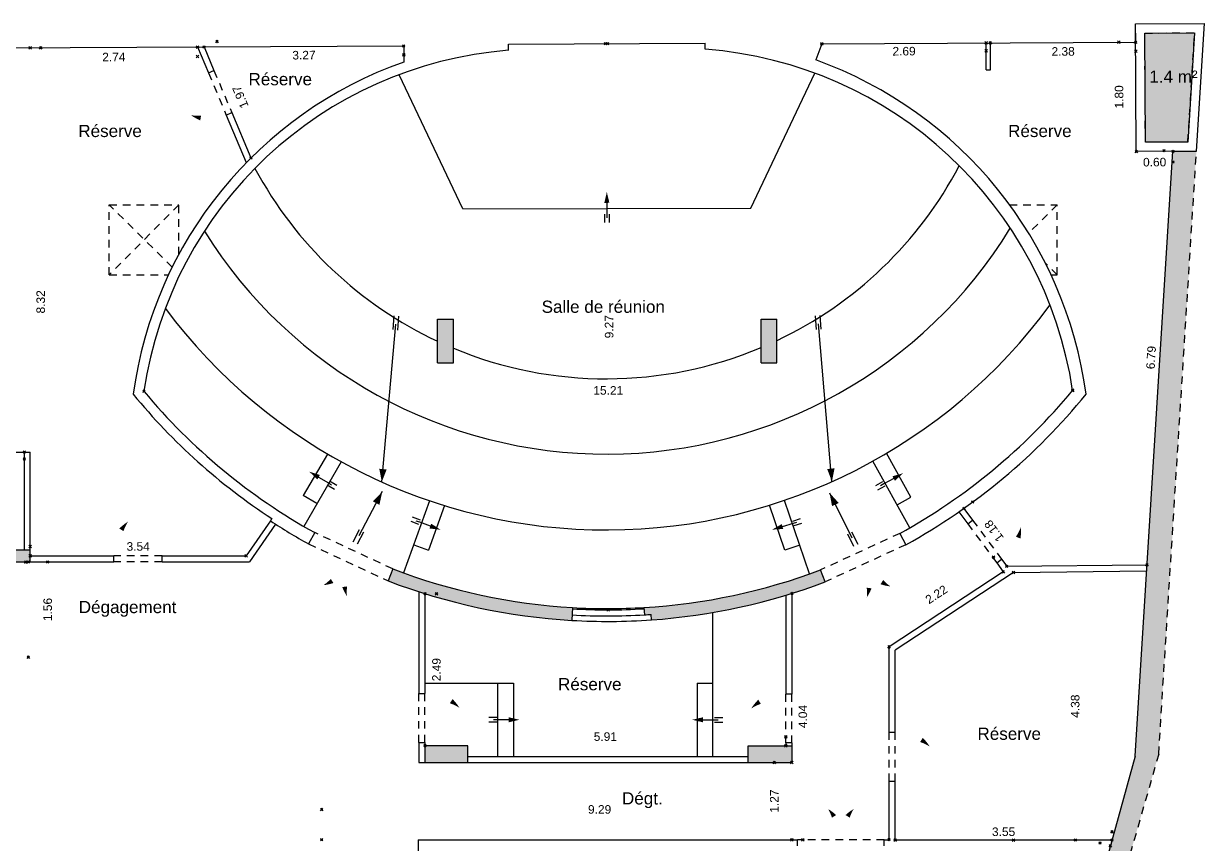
# Model space of a CAD drawing. Header units: metres. Extents: x 46.9 to 94.2, y 5.9 to 84.
# Drawn here: x 74.84 to 94.18, y 25.72 to 39.14 of the extents above; entities that cross this region are included whole.
import ezdxf
from ezdxf.enums import TextEntityAlignment as Align

# ---------------------------------------------------------------- set-up
doc = ezdxf.new("R2010")
doc.units = ezdxf.units.M
doc.header["$PDMODE"] = 35
doc.header["$PDSIZE"] = 0.02
doc.linetypes.add('CACHE2', pattern=[0.1875, 0.125, -0.0625])
doc.linetypes.add('CONTINU', pattern=[0])
for name, color, linetype in [('GEX_BAT_cloison', 2, 'Continuous'), ('GEX_BAT_escalier_rampe', 6, 'Continuous'), ('GEX_BAT_fenetre', 4, 'CONTINU'), ('GEX_BAT_fenetre_de_toit', 3, 'Continuous'), ('GEX_BAT_gaine_tremie', 13, 'Continuous'), ('GEX_BAT_linteau_cloison', 3, 'CACHE2'), ('GEX_BAT_linteau_mur', 6, 'CACHE2'), ('GEX_BAT_mur', 1, 'Continuous'), ('GEX_BAT_mur_bas', 150, 'Continuous'), ('GEX_EDS_sdp_2-tremie_su', 7, 'Continuous'), ('GEX_MEP_txt_cot_plani', 30, 'Continuous'), ('GEX_MEP_txt_designation', 7, 'Continuous')]:
    doc.layers.add(name, color=color, linetype=linetype)
for name, color, linetype, true_color in [('GEX_EDS_sdp_2-tremie', 7, 'Continuous', 0xffff7f), ('GEX_MEP_mur_pochage', 7, 'Continuous', 0x999999), ('GEX_MEP_ouvrant_porte', 9, 'Continuous', 0x808080)]:
    doc.layers.add(name, color=color, linetype=linetype, true_color=true_color)
doc.styles.add('Cota100', font='swissl.ttf', dxfattribs={"height": 0.14})
doc.styles.add('Désignation', font='swissl.ttf', dxfattribs={"height": 0.2})
doc.styles.add('SURF', font='swissl.ttf')
doc.dimstyles.new('00SCP', dxfattribs={"dimtxt": 0.2, "dimasz": 0.1, "dimexe": 1.25, "dimexo": 0.625, "dimgap": 0.05, "dimtad": 0, "dimzin": 0, "dimdsep": 46, "dimtxsty": 'Cota100', "dimblk": 'NONE', "dimcen": 0, "dimse1": 1, "dimse2": 1, "dimsd1": 1, "dimsd2": 1, "dimclrd": 256, "dimclrt": 256, "dimaunit": 2, "dimazin": 0, "dimtfac": 1, "dimtofl": 0, "dimtmove": 0, "dimatfit": 3, "dimldrblk": 'NONE', "dimfxl": 1, "dimlwd": -1, "dimarcsym": 0})

# ---------------------------------------------------------------- blocks, each defined once
blk = doc.blocks.new('F_marche')
at = {"layer": 'GEX_BAT_escalier_rampe'}
for p, q in [((-0.038, -0.093), (-0.038, -0.229)), ((0.038, -0.093), (0.038, -0.229))]:
    blk.add_line(p, q, dxfattribs=at)
blk.add_lwpolyline([(0, 0.093, 0.0832, 0, 0), (0, 0.27, 0, 0, 0)], format="xyseb", dxfattribs=at)
blk.add_lwpolyline([(0, 0.093), (0, -0.093), (0, -0.152)], dxfattribs=at)
blk = doc.blocks.new('*D52')
at = {"color": 0, "transparency": 16777216}
for p in [(92.473, 25.724), (92.642, 25.677), (91.828, 22.722)]:
    blk.add_point(p, dxfattribs=at)
at = {"layer": 'GEX_MEP_txt_cot_plani', "transparency": 16777216, "insert": (92.066, 24.246), "char_height": 0.14, "attachment_point": 5, "rotation": 74.6019, "style": 'Cota100'}
blk.add_mtext('3.07', dxfattribs=at)
blk = doc.blocks.new('_None')
blk = doc.blocks.new('*D56')
at = {"color": 0, "transparency": 16777216}
for p in [(89.118, 25.772), (92.668, 25.907), (92.668, 25.772)]:
    blk.add_point(p, dxfattribs=at)
at = {"layer": 'GEX_MEP_txt_cot_plani', "transparency": 16777216, "insert": (90.893, 25.907), "char_height": 0.14, "attachment_point": 5, "rotation": 359.9999, "style": 'Cota100'}
blk.add_mtext('3.55', dxfattribs=at)
blk = doc.blocks.new('*D57')
at = {"color": 0, "transparency": 16777216}
for p in [(90.243, 31.205), (90.385, 31.31), (90.944, 30.256)]:
    blk.add_point(p, dxfattribs=at)
at = {"layer": 'GEX_MEP_txt_cot_plani', "transparency": 16777216, "insert": (90.736, 30.835), "char_height": 0.14, "attachment_point": 5, "rotation": 126.4216, "style": 'Cota100'}
blk.add_mtext('1.18', dxfattribs=at)
blk = doc.blocks.new('*D58')
at = {"color": 0, "transparency": 16777216}
for p in [(93.521, 37.062), (93.666, 37.053), (93.243, 30.279)]:
    blk.add_point(p, dxfattribs=at)
at = {"layer": 'GEX_MEP_txt_cot_plani', "transparency": 16777216, "insert": (93.309, 33.675), "char_height": 0.14, "attachment_point": 5, "rotation": 86.4213, "style": 'Cota100'}
blk.add_mtext('6.79', dxfattribs=at)
blk = doc.blocks.new('*D59')
at = {"color": 0, "transparency": 16777216}
for p in [(90.727, 30.409), (90.887, 30.165), (89.018, 28.937)]:
    blk.add_point(p, dxfattribs=at)
at = {"layer": 'GEX_MEP_txt_cot_plani', "transparency": 16777216, "insert": (89.792, 29.795), "char_height": 0.14, "attachment_point": 5, "rotation": 33.3071, "style": 'Cota100'}
blk.add_mtext('2.22', dxfattribs=at)
blk = doc.blocks.new('*D60')
at = {"color": 0, "transparency": 16777216}
for p in [(87.426, 29.813), (87.426, 25.777), (87.606, 25.777)]:
    blk.add_point(p, dxfattribs=at)
at = {"layer": 'GEX_MEP_txt_cot_plani', "transparency": 16777216, "insert": (87.606, 27.795), "char_height": 0.14, "attachment_point": 5, "rotation": 89.9999, "style": 'Cota100'}
blk.add_mtext('4.04', dxfattribs=at)
blk = doc.blocks.new('*D61')
at = {"color": 0, "transparency": 16777216}
for p in [(79.724, 26.273), (79.724, 25.777), (89.018, 25.777)]:
    blk.add_point(p, dxfattribs=at)
at = {"layer": 'GEX_MEP_txt_cot_plani', "transparency": 16777216, "insert": (84.277, 26.273), "char_height": 0.14, "attachment_point": 5, "rotation": 359.9999, "style": 'Cota100'}
blk.add_mtext('9.29', dxfattribs=at)
blk = doc.blocks.new('*D62')
at = {"color": 0, "transparency": 16777216}
for p in [(87.326, 27.466), (81.416, 27.318), (87.326, 27.318)]:
    blk.add_point(p, dxfattribs=at)
at = {"layer": 'GEX_MEP_txt_cot_plani', "transparency": 16777216, "insert": (84.371, 27.466), "char_height": 0.14, "attachment_point": 5, "rotation": 359.9999, "style": 'Cota100'}
blk.add_mtext('5.91', dxfattribs=at)
blk = doc.blocks.new('*D63')
at = {"color": 0, "transparency": 16777216}
for p in [(81.416, 29.809), (81.606, 29.809), (81.416, 27.318)]:
    blk.add_point(p, dxfattribs=at)
at = {"layer": 'GEX_MEP_txt_cot_plani', "transparency": 16777216, "insert": (81.606, 28.563), "char_height": 0.14, "attachment_point": 5, "rotation": 89.9999, "style": 'Cota100'}
blk.add_mtext('2.49', dxfattribs=at)
blk = doc.blocks.new('*D64')
at = {"color": 0, "transparency": 16777216}
for p in [(84.37, 38.817), (84.409, 38.817), (84.418, 29.544)]:
    blk.add_point(p, dxfattribs=at)
at = {"layer": 'GEX_MEP_txt_cot_plani', "transparency": 16777216, "insert": (84.433, 34.18), "char_height": 0.14, "attachment_point": 5, "rotation": 90.2966, "style": 'Cota100'}
blk.add_mtext('9.27', dxfattribs=at)
blk = doc.blocks.new('*D65')
at = {"color": 0, "transparency": 16777216}
for p in [(76.814, 33.124), (92.023, 33.142), (92.023, 33.136)]:
    blk.add_point(p, dxfattribs=at)
at = {"layer": 'GEX_MEP_txt_cot_plani', "transparency": 16777216, "insert": (84.419, 33.136), "char_height": 0.14, "attachment_point": 5, "rotation": 0.0426, "style": 'Cota100'}
blk.add_mtext('15.21', dxfattribs=at)
blk = doc.blocks.new('*D66')
at = {"color": 0, "transparency": 16777216}
for p in [(74.951, 30.58), (74.951, 30.427), (78.489, 30.428)]:
    blk.add_point(p, dxfattribs=at)
at = {"layer": 'GEX_MEP_txt_cot_plani', "transparency": 16777216, "insert": (76.72, 30.58), "char_height": 0.14, "attachment_point": 5, "rotation": 0.0075, "style": 'Cota100'}
blk.add_mtext('3.54', dxfattribs=at)
blk = doc.blocks.new('*D67')
at = {"color": 0, "transparency": 16777216}
for p in [(74.951, 38.748), (75.125, 38.748), (74.951, 30.427)]:
    blk.add_point(p, dxfattribs=at)
at = {"layer": 'GEX_MEP_txt_cot_plani', "transparency": 16777216, "insert": (75.125, 34.587), "char_height": 0.14, "attachment_point": 5, "rotation": 89.9999, "style": 'Cota100'}
blk.add_mtext('8.32', dxfattribs=at)
blk = doc.blocks.new('*D68')
at = {"color": 0, "transparency": 16777216}
for p in [(73.441, 32.127), (74.856, 32.127), (74.856, 32.014)]:
    blk.add_point(p, dxfattribs=at)
at = {"layer": 'GEX_MEP_txt_cot_plani', "transparency": 16777216, "insert": (74.149, 32.014), "char_height": 0.14, "attachment_point": 5, "rotation": 359.9999, "style": 'Cota100'}
blk.add_mtext('1.42', dxfattribs=at)
blk = doc.blocks.new('*D108')
at = {"color": 0, "transparency": 16777216}
for p in [(77.799, 38.762), (81.069, 38.779), (81.07, 38.636)]:
    blk.add_point(p, dxfattribs=at)
at = {"layer": 'GEX_MEP_txt_cot_plani', "transparency": 16777216, "insert": (79.435, 38.627), "char_height": 0.14, "attachment_point": 5, "rotation": 0.2966, "style": 'Cota100'}
blk.add_mtext('3.27', dxfattribs=at)
blk = doc.blocks.new('*D109')
at = {"color": 0, "transparency": 16777216}
for p in [(77.799, 38.762), (78.011, 38.852), (78.567, 36.944)]:
    blk.add_point(p, dxfattribs=at)
at = {"layer": 'GEX_MEP_txt_cot_plani', "transparency": 16777216, "insert": (78.395, 37.943), "char_height": 0.14, "attachment_point": 5, "rotation": 112.897, "style": 'Cota100'}
blk.add_mtext('1.97', dxfattribs=at)
blk = doc.blocks.new('*D110')
at = {"color": 0, "transparency": 16777216}
for p in [(74.921, 30.328), (75.239, 30.328), (74.921, 28.768)]:
    blk.add_point(p, dxfattribs=at)
at = {"layer": 'GEX_MEP_txt_cot_plani', "transparency": 16777216, "insert": (75.239, 29.548), "char_height": 0.14, "attachment_point": 5, "rotation": 89.9999, "style": 'Cota100'}
blk.add_mtext('1.56', dxfattribs=at)
blk = doc.blocks.new('*D111')
at = {"color": 0, "transparency": 16777216}
for p in [(74.951, 38.748), (77.691, 38.762), (77.692, 38.605)]:
    blk.add_point(p, dxfattribs=at)
at = {"layer": 'GEX_MEP_txt_cot_plani', "transparency": 16777216, "insert": (76.322, 38.598), "char_height": 0.14, "attachment_point": 5, "rotation": 0.2966, "style": 'Cota100'}
blk.add_mtext('2.74', dxfattribs=at)
blk = doc.blocks.new('*D112')
at = {"color": 0, "transparency": 16777216}
for p in [(87.917, 38.815), (90.607, 38.829), (90.608, 38.699)]:
    blk.add_point(p, dxfattribs=at)
at = {"layer": 'GEX_MEP_txt_cot_plani', "transparency": 16777216, "insert": (89.263, 38.692), "char_height": 0.14, "attachment_point": 5, "rotation": 0.2966, "style": 'Cota100'}
blk.add_mtext('2.69', dxfattribs=at)
blk = doc.blocks.new('*D113')
at = {"color": 0, "transparency": 16777216}
for p in [(90.677, 38.829), (93.057, 38.841), (93.058, 38.694)]:
    blk.add_point(p, dxfattribs=at)
at = {"layer": 'GEX_MEP_txt_cot_plani', "transparency": 16777216, "insert": (91.868, 38.688), "char_height": 0.14, "attachment_point": 5, "rotation": 0.2966, "style": 'Cota100'}
blk.add_mtext('2.38', dxfattribs=at)
blk = doc.blocks.new('*D114')
at = {"color": 0, "transparency": 16777216}
for p in [(92.78, 38.84), (93.057, 38.841), (93.066, 37.05)]:
    blk.add_point(p, dxfattribs=at)
at = {"layer": 'GEX_MEP_txt_cot_plani', "transparency": 16777216, "insert": (92.785, 37.944), "char_height": 0.14, "attachment_point": 5, "rotation": 90.2966, "style": 'Cota100'}
blk.add_mtext('1.80', dxfattribs=at)
blk = doc.blocks.new('*D115')
at = {"color": 0, "transparency": 16777216}
for p in [(93.066, 37.05), (93.666, 37.053), (93.667, 36.877)]:
    blk.add_point(p, dxfattribs=at)
at = {"layer": 'GEX_MEP_txt_cot_plani', "transparency": 16777216, "insert": (93.367, 36.875), "char_height": 0.14, "attachment_point": 5, "rotation": 0.2966, "style": 'Cota100'}
blk.add_mtext('0.60', dxfattribs=at)
blk = doc.blocks.new('*D116')
at = {"color": 0, "transparency": 16777216}
for p in [(91.056, 30.157), (91.056, 25.772), (92.066, 25.772)]:
    blk.add_point(p, dxfattribs=at)
at = {"layer": 'GEX_MEP_txt_cot_plani', "transparency": 16777216, "insert": (92.066, 27.965), "char_height": 0.14, "attachment_point": 5, "rotation": 89.9999, "style": 'Cota100'}
blk.add_mtext('4.38', dxfattribs=at)
blk = doc.blocks.new('*D117')
at = {"color": 0, "transparency": 16777216}
for p in [(87.137, 27.042), (87.425, 27.042), (87.425, 25.777)]:
    blk.add_point(p, dxfattribs=at)
at = {"layer": 'GEX_MEP_txt_cot_plani', "transparency": 16777216, "insert": (87.137, 26.41), "char_height": 0.14, "attachment_point": 5, "rotation": 89.9999, "style": 'Cota100'}
blk.add_mtext('1.27', dxfattribs=at)
blk = doc.blocks.new('*D119')
at = {"color": 0, "transparency": 16777216}
for p in [(74.271, 30.328), (74.881, 30.328), (74.881, 16.061)]:
    blk.add_point(p, dxfattribs=at)
at = {"layer": 'GEX_MEP_txt_cot_plani', "transparency": 16777216, "insert": (74.271, 23.195), "char_height": 0.14, "attachment_point": 5, "rotation": 89.9999, "style": 'Cota100'}
blk.add_mtext('14.27', dxfattribs=at)

msp = doc.modelspace()

# ---------------------------------------------------------------- hatches: boundary and pattern name
at = {"layer": 'GEX_EDS_sdp_2-tremie'}
msp.add_hatch(color=256, dxfattribs=at).paths.add_polyline_path([(93.206, 38.989), (94.022, 38.994), (93.91, 37.204), (93.215, 37.2)])
at = {"layer": 'GEX_MEP_mur_pochage'}
for points in [[(93.047, 27.148), (91.828, 22.722), (91.828, 21.882), (89.018, 21.882), (89.018, 21.657), (91.828, 21.657), (91.828, 19.497), (89.838, 19.497), (89.838, 20.567), (89.642, 20.567), (89.642, 19.262), (91.862, 19.262), (91.862, 16.516), (91.862, 8.48), (92.158, 8.485), (92.158, 22.722), (93.433, 27.179), (94.05, 37.053), (93.666, 37.053)], [(81.882, 34.306), (81.622, 34.306), (81.622, 33.586), (81.882, 33.586)], [(86.922, 33.586), (87.182, 33.586), (87.182, 34.306), (86.922, 34.306)], [(74.561, 30.527), (74.561, 30.328), (74.951, 30.328), (74.951, 30.527)], [(80.891, 30.212), (80.816, 30.016, 0.076527), (83.821, 29.371), (83.833, 29.581, -0.076527)], [(85.003, 29.581), (85.011, 29.461, 0.00272), (85.119, 29.468), (85.126, 29.379, 0.072403), (87.969, 30), (87.895, 30.196, -0.075138)], [(81.416, 27.318), (81.416, 27.042), (82.118, 27.042), (82.118, 27.318)], [(87.426, 27.042), (87.426, 27.318), (86.708, 27.318), (86.708, 27.042)]]:
    msp.add_hatch(color=256, dxfattribs=at).paths.add_polyline_path(points)

# ---------------------------------------------------------------- linework, layer by layer
at = {"layer": 'GEX_BAT_cloison'}
for p, q in [((77.691, 38.762), (77.87, 38.338)), ((77.799, 38.762), (77.962, 38.377)), ((90.609, 38.389), (90.607, 38.829)), ((90.679, 38.389), (90.677, 38.829)), ((77.87, 38.338), (77.962, 38.377)), ((90.609, 38.389), (90.679, 38.389)), ((78.162, 37.647), (78.254, 37.686)), ((78.162, 37.647), (78.491, 36.868)), ((78.254, 37.686), (78.567, 36.944)), ((74.856, 30.527), (74.856, 32.127)), ((74.951, 30.527), (74.951, 32.127)), ((90.161, 31.148), (90.305, 30.954)), ((90.243, 31.205), (90.385, 31.013)), ((78.885, 31.001), (78.489, 30.428)), ((78.969, 30.947), (78.541, 30.328)), ((90.305, 30.954), (90.385, 31.013)), ((74.951, 30.428), (76.321, 30.428)), ((76.321, 30.328), (76.321, 30.428)), ((77.111, 30.328), (77.111, 30.428)), ((77.111, 30.428), (78.489, 30.428)), ((90.78, 30.31), (90.86, 30.37)), ((90.86, 30.37), (90.944, 30.256)), ((74.951, 30.328), (76.321, 30.328)), ((77.111, 30.328), (78.541, 30.328)), ((90.78, 30.31), (90.887, 30.165)), ((90.944, 30.256), (93.243, 30.279)), ((91.056, 30.157), (93.236, 30.179)), ((90.887, 30.165), (89.018, 28.937)), ((91.056, 30.157), (89.118, 28.883)), ((81.316, 29.84), (81.316, 28.172)), ((81.416, 29.809), (81.416, 28.172)), ((87.326, 29.782), (87.326, 28.162)), ((87.426, 29.813), (87.426, 28.162)), ((89.018, 27.537), (89.018, 28.937)), ((89.118, 27.537), (89.118, 28.883)), ((81.316, 28.172), (81.416, 28.172)), ((87.426, 28.162), (87.326, 28.162)), ((89.018, 27.537), (89.118, 27.537)), ((81.316, 27.372), (81.416, 27.372)), ((81.316, 27.372), (81.316, 27.042)), ((81.416, 27.372), (81.416, 27.318)), ((87.426, 27.362), (87.326, 27.362)), ((87.326, 27.362), (87.326, 27.318)), ((87.426, 27.362), (87.426, 27.318)), ((82.118, 27.142), (86.708, 27.142)), ((81.316, 27.042), (81.416, 27.042)), ((82.118, 27.042), (86.708, 27.042)), ((89.018, 25.777), (89.018, 26.737)), ((89.018, 26.737), (89.118, 26.737)), ((89.118, 25.772), (89.118, 26.737)), ((81.307, 25.777), (81.307, 25.584)), ((81.307, 25.777), (87.518, 25.777)), ((87.518, 25.677), (87.518, 25.777)), ((88.938, 25.677), (88.938, 25.777)), ((88.938, 25.777), (89.018, 25.777)), ((92.668, 25.772), (89.118, 25.772))]:
    msp.add_line(p, q, dxfattribs=at)
at = {"layer": 'GEX_BAT_escalier_rampe'}
for p, q in [((82.038, 36.109), (80.992, 38.306)), ((82.038, 36.109), (86.754, 36.124)), ((80.894, 34.133), (80.914, 34.357)), ((80.971, 34.126), (80.991, 34.351)), ((87.83, 34.134), (87.81, 34.358)), ((88.082, 31.643), (87.861, 34.228)), ((87.907, 34.14), (87.888, 34.365)), ((80.71, 31.637), (80.941, 34.22)), ((89.376, 31.39), (88.978, 32.108)), ((79.821, 32.095), (79.423, 31.413)), ((80.047, 31.967), (79.431, 30.91)), ((89.357, 30.887), (88.752, 31.979)), ((79.648, 31.282), (79.423, 31.413)), ((80.718, 31.479), (80.333, 30.754)), ((81.492, 31.33), (81.066, 30.147)), ((87.716, 30.131), (87.304, 31.336)), ((88.043, 31.458), (88.409, 30.723)), ((89.149, 31.264), (89.376, 31.39)), ((81.739, 31.25), (81.477, 30.52)), ((87.308, 30.52), (87.057, 31.255)), ((80.342, 30.852), (80.236, 30.653)), ((80.41, 30.816), (80.305, 30.617)), ((88.334, 30.787), (88.434, 30.585)), ((88.403, 30.822), (88.504, 30.62)), ((81.232, 30.608), (81.477, 30.52)), ((87.554, 30.604), (87.308, 30.52)), ((86.126, 29.49), (86.126, 27.142)), ((81.416, 28.342), (82.866, 28.342)), ((82.606, 28.342), (82.606, 27.142)), ((82.866, 28.342), (82.866, 27.142)), ((85.876, 28.342), (86.126, 28.342)), ((85.876, 28.342), (85.876, 27.142))]:
    msp.add_line(p, q, dxfattribs=at)
msp.add_lwpolyline([(86.754, 36.124), (87.802, 38.332)], dxfattribs=at)
for points in [[(80.729, 31.848, 0.121, 0, 0), (80.71, 31.637, 0, 0, 0)], [(88.064, 31.855, 0.121, 0, 0), (88.082, 31.643, 0, 0, 0)], [(80.618, 31.291, 0.121, 0, 0), (80.718, 31.479, 0, 0, 0)], [(88.138, 31.267, 0.121, 0, 0), (88.043, 31.458, 0, 0, 0)]]:
    msp.add_lwpolyline(points, format="xyseb", dxfattribs=at)
for radius, start, end in [(6.529, 208.1709, 244.9361), (6.529, 295.3302, 332.2405), (7.763, 211.9845, 328.431), (9.005, 216.6595, 323.7698), (6.529, 247.4301, 292.831)]:
    msp.add_arc((84.389, 39.856), radius, start, end, dxfattribs=at)
at = {"layer": 'GEX_BAT_fenetre'}
for radius in [10.011, 9.911]:
    msp.add_arc((84.414, 39.454), radius, 266.6349, 273.4166, dxfattribs=at)
at = {"layer": 'GEX_BAT_fenetre_de_toit', "linetype": 'CACHE2'}
for p, q in [((76.245, 36.179), (77.385, 36.179)), ((77.385, 36.179), (76.245, 35.029)), ((77.278, 35.157), (76.245, 36.179)), ((76.245, 35.029), (76.245, 36.179)), ((77.385, 35.365), (77.385, 36.179)), ((90.989, 36.179), (91.77, 36.179)), ((91.77, 36.179), (91.303, 35.712)), ((91.77, 35.029), (91.77, 36.179)), ((91.77, 35.029), (91.575, 35.225)), ((76.245, 35.029), (77.216, 35.029)), ((91.67, 35.029), (91.77, 35.029))]:
    msp.add_line(p, q, dxfattribs=at)
at = {"layer": 'GEX_BAT_gaine_tremie'}
for p, q in [((93.055, 39.139), (94.181, 39.145)), ((93.066, 37.05), (93.055, 39.139)), ((94.051, 37.055), (94.181, 39.145)), ((94.051, 37.055), (93.066, 37.05))]:
    msp.add_line(p, q, dxfattribs=at)
at = {"layer": 'GEX_BAT_gaine_tremie', "linetype": 'CACHE2'}
for p, q in [((93.206, 38.989), (94.022, 38.994)), ((93.215, 37.2), (93.206, 38.989)), ((93.91, 37.204), (94.022, 38.994)), ((93.91, 37.204), (93.215, 37.2))]:
    msp.add_line(p, q, dxfattribs=at)
at = {"layer": 'GEX_BAT_linteau_cloison'}
for p, q in [((77.87, 38.338), (78.162, 37.647)), ((77.962, 38.377), (78.254, 37.686)), ((90.305, 30.954), (90.78, 30.31)), ((90.385, 31.013), (90.86, 30.37)), ((77.111, 30.428), (76.321, 30.428)), ((77.111, 30.328), (76.321, 30.328)), ((81.316, 27.372), (81.316, 28.172)), ((81.416, 27.372), (81.416, 28.172)), ((87.326, 27.362), (87.326, 28.162)), ((87.426, 27.362), (87.426, 28.162)), ((89.018, 26.737), (89.018, 27.537)), ((89.118, 26.737), (89.118, 27.537)), ((88.938, 25.777), (87.518, 25.777))]:
    msp.add_line(p, q, dxfattribs=at)
at = {"layer": 'GEX_BAT_linteau_mur'}
for p, q in [((80.891, 30.212), (79.611, 30.808)), ((89.192, 30.794), (87.895, 30.196)), ((79.509, 30.624), (80.816, 30.016)), ((89.293, 30.61), (87.969, 30))]:
    msp.add_line(p, q, dxfattribs=at)
at = {"layer": 'GEX_BAT_mur'}
for p, q in [((93.057, 38.841), (93.055, 39.139)), ((74.514, 38.748), (81.069, 38.779)), ((81.069, 38.779), (81.069, 38.512)), ((82.787, 38.809), (86.007, 38.825)), ((82.787, 38.706), (82.787, 38.809)), ((86.007, 38.725), (86.007, 38.825)), ((87.917, 38.815), (87.816, 38.55)), ((87.917, 38.815), (93.057, 38.841)), ((93.047, 27.148), (93.666, 37.053)), ((93.666, 37.053), (94.05, 37.053)), ((81.622, 34.306), (81.882, 34.306)), ((81.622, 33.586), (81.622, 34.306)), ((81.882, 33.586), (81.882, 34.306)), ((86.922, 33.586), (86.922, 34.306)), ((86.922, 34.306), (87.182, 34.306)), ((87.182, 33.586), (87.182, 34.306)), ((81.622, 33.586), (81.882, 33.586)), ((86.922, 33.586), (87.182, 33.586)), ((73.441, 32.127), (74.951, 32.127)), ((78.91, 31.037), (78.885, 31.001)), ((79.611, 30.808), (79.509, 30.624)), ((89.192, 30.794), (89.293, 30.61)), ((74.561, 30.527), (74.951, 30.527)), ((74.951, 30.328), (74.951, 30.527)), ((74.561, 30.328), (74.951, 30.328)), ((80.891, 30.212), (80.816, 30.016)), ((87.969, 30), (87.895, 30.196)), ((83.833, 29.581), (83.821, 29.371)), ((85.003, 29.581), (85.011, 29.461)), ((85.126, 29.379), (85.119, 29.468)), ((82.118, 27.318), (81.416, 27.318)), ((81.416, 27.318), (81.416, 27.042)), ((82.118, 27.042), (82.118, 27.318)), ((86.708, 27.042), (86.708, 27.318)), ((86.708, 27.318), (87.426, 27.318)), ((87.426, 27.318), (87.426, 27.042)), ((93.047, 27.148), (91.828, 22.722)), ((81.416, 27.042), (82.118, 27.042)), ((86.708, 27.042), (87.426, 27.042))]:
    msp.add_line(p, q, dxfattribs=at)
at = {"layer": 'GEX_BAT_mur', "linetype": 'CACHE2'}
for q in [(94.051, 37.055), (92.158, 22.722)]:
    msp.add_line((93.433, 27.179), q, dxfattribs=at)
at = {"layer": 'GEX_BAT_mur'}
for centre, radius, start, end in [((83.301, 32.17), 6.557, 94.4934, 171.6274), ((85.51, 32.157), 6.587, 8.5467, 85.6692), ((83.301, 32.17), 6.724, 109.3852, 172.2618), ((85.51, 32.157), 6.797, 7.7538, 70.161), ((84.414, 39.454), 10.057, 219.3674, 236.8206), ((84.414, 39.454), 9.891, 219.7897, 240.9504), ((84.414, 39.454), 9.891, 298.8854, 320.2955), ((84.414, 39.454), 10.101, 298.8854, 320.8263), ((84.414, 39.454), 10.101, 236.8142, 240.9504), ((84.414, 39.454), 9.891, 249.1303, 266.6349), ((84.414, 39.454), 9.891, 273.4166, 290.6046), ((84.414, 39.454), 10.101, 249.1303, 266.6349), ((84.414, 39.454), 10.101, 274.04, 290.6046), ((84.414, 39.454), 10.011, 273.4166, 274.04)]:
    msp.add_arc(centre, radius, start, end, dxfattribs=at)
at = {"layer": 'GEX_BAT_mur_bas'}
for radius, end in [(9.891, 273.4166), (10.101, 274.04)]:
    msp.add_arc((84.414, 39.454), radius, 266.6349, end, dxfattribs=at)
at = {"layer": 'GEX_EDS_sdp_2-tremie', "flags": 128}
msp.add_lwpolyline([(93.206, 38.989), (94.022, 38.994), (93.91, 37.204), (93.215, 37.2)], close=True, dxfattribs=at)
at = {"layer": 'GEX_MEP_ouvrant_porte', "flags": 128}
for points in [[(77.87, 38.338, 0, 0, 0), (77.588, 37.643, 0, 0.08, 0.054328), (77.744, 37.599, 0, 0, 0.143039), (78.162, 37.647, 0, 0, 0.143039)], [(77.111, 30.428, 0, 0, 0), (76.553, 30.986, 0, 0.08, 0.054328), (76.445, 30.853, 0, 0, 0.143039), (76.321, 30.428, 0, 0, 0.143039)], [(90.86, 30.37, 0, 0, 0.143039), (91.132, 30.726, 0.08, 0, 0.054328), (91.176, 30.894, 0, 0, 0), (90.385, 31.013, 0, 0, 0)], [(80.163, 30.32, 0, 0, -0.143039), (79.896, 30.016, 0.08, 0, -0.054328), (79.756, 29.947, 0, 0, 0), (79.509, 30.624, 0, 0, 0)], [(88.631, 30.305, 0, 0, 0.143039), (88.899, 29.996, 0.08, 0, 0.054328), (89.041, 29.926, 0, 0, 0), (89.293, 30.61, 0, 0, 0)], [(80.163, 30.32, 0, 0, 0.143039), (80.102, 29.921, 0.08, 0, 0.054328), (80.139, 29.769, 0, 0, 0), (80.816, 30.016, 0, 0, 0)], [(88.631, 30.305, 0, 0, -0.143039), (88.691, 29.9, 0.08, 0, -0.054328), (88.653, 29.747, 0, 0, 0), (87.969, 30, 0, 0, 0)], [(81.416, 27.372, 0, 0, 0), (81.982, 27.938, 0, 0.08, 0.054328), (81.847, 28.047, 0, 0, 0.143039), (81.416, 28.172, 0, 0, 0.143039)], [(87.326, 28.162, 0, 0, 0.143039), (86.896, 28.037, 0.08, 0, 0.054328), (86.761, 27.928, 0, 0, 0), (87.326, 27.362, 0, 0, 0)], [(89.118, 26.737, 0, 0, 0), (89.684, 27.303, 0, 0.08, 0.054328), (89.548, 27.412, 0, 0, 0.143039), (89.118, 27.537, 0, 0, 0.143039)], [(87.518, 25.777, 0, 0, 0), (88.02, 26.279, 0, 0.08, -0.054328), (88.116, 26.16, 0, 0, -0.143039), (88.228, 25.777, 0, 0, -0.143039)], [(88.938, 25.777, 0, 0, 0), (88.436, 26.279, 0, 0.08, 0.054328), (88.339, 26.16, 0, 0, 0.143039), (88.228, 25.777, 0, 0, 0.143039)]]:
    msp.add_lwpolyline(points, format="xyseb", dxfattribs=at)

# ---------------------------------------------------------------- block references
at = {"layer": 'GEX_BAT_escalier_rampe'}
for p, rotation in [((84.396, 36.116), 0.1781204266729222), ((79.756, 31.669), 59.75025390764105), ((89.012, 31.649), 298.9859594185154), ((81.418, 30.946), 250.2164533392611), ((87.361, 30.934), 106.8112854758975), ((82.693, 27.742), 269.9999424070974), ((86.064, 27.742), 89.99994240709744)]:
    msp.add_blockref('F_marche', p, dxfattribs=dict(at, rotation=rotation))

# ---------------------------------------------------------------- texts
at = {"layer": 'GEX_EDS_sdp_2-tremie_su', "style": 'SURF'}
msp.add_text('1.4 m²', height=0.2, dxfattribs=at).set_placement((93.675, 38.276), align=Align.MIDDLE_CENTER)
at = {"layer": 'GEX_MEP_txt_designation', "char_height": 0.2, "attachment_point": 5, "rotation": 359.9999, "style": 'Désignation'}
for s, insert, width in [('Réserve', (79.047, 38.233), 2.09511), ('Réserve', (76.26, 37.385), 2.09511), ('Réserve', (91.487, 37.385), 2.09511), ('Salle de réunion', (84.337, 34.506), 3.92178), ('Dégagement', (76.547, 29.559), 2.00178), ('Réserve', (84.116, 28.324), 2.09511), ('Réserve', (90.985, 27.512), 2.09511), ('Dégt.', (84.977, 26.425), 2.00178)]:
    msp.add_mtext(s, dxfattribs=dict(at, insert=insert, width=width))

# ---------------------------------------------------------------- dimensions: what is measured, and where the dimension line sits
at = {"layer": 'GEX_MEP_txt_cot_plani'}
for p1, p2, distance, picture, middle in [((78.567, 36.944), (77.799, 38.762), -0.23, '*D109', (78.395, 37.943)), ((74.951, 30.427), (74.951, 38.748), -0.174, '*D67', (75.125, 34.587)), ((77.799, 38.762), (81.069, 38.779), -0.143, '*D108', (79.435, 38.627)), ((84.418, 29.544), (84.37, 38.817), -0.038, '*D64', (84.433, 34.18)), ((93.243, 30.279), (93.666, 37.053), 0.145, '*D58', (93.309, 33.675)), ((76.814, 33.124), (92.023, 33.136), 0.006, '*D65', (84.419, 33.136)), ((73.441199337, 32.126703875), (74.856199337, 32.126702452), -0.112575889, '*D68', (74.148699224, 32.014127274)), ((90.944, 30.256), (90.243, 31.205), -0.176, '*D57', (90.736, 30.835)), ((78.489, 30.428), (74.951, 30.427), -0.153, '*D66', (76.72, 30.58)), ((74.921, 28.768), (74.921, 30.328), -0.318, '*D110', (75.239, 29.548)), ((81.416, 27.318), (81.416, 29.809), -0.19, '*D63', (81.606, 28.563)), ((87.426, 29.813), (87.426, 25.777), 0.18, '*D60', (87.606, 27.795)), ((81.416, 27.318), (87.326, 27.318), 0.148, '*D62', (84.371, 27.466)), ((89.118, 25.772), (92.668, 25.772), 0.134, '*D56', (90.893, 25.907)), ((91.828, 22.722), (92.642, 25.677), 0.175, '*D52', (92.066, 24.246))]:
    dim = msp.add_aligned_dim(p1=p1, p2=p2, distance=distance, dimstyle='00SCP', override={"dimtxt": 0.14}, dxfattribs=at)
    dim.commit()
    dim.dimension.update_dxf_attribs({"geometry": picture, "text_midpoint": middle})
for p1, p2, distance, picture, middle in [((74.951, 38.748), (77.691, 38.762), -0.156, '*D111', (76.322, 38.598)), ((87.917, 38.815), (90.607, 38.829), -0.129, '*D112', (89.263, 38.692)), ((90.677, 38.829), (93.057, 38.841), -0.147, '*D113', (91.868, 38.688)), ((93.066, 37.05), (93.666, 37.053), -0.176, '*D115', (93.367, 36.875)), ((74.881, 16.061), (74.881, 30.328), 0.611, '*D119', (74.271, 23.195)), ((91.0562, 30.1571), (91.0562, 25.7724), 1.0094, '*D116', (92.0656, 27.9647)), ((87.424703191, 25.77739119), (87.424704463, 27.04239119), 0.287819511, '*D117', (87.136884316, 26.40989148))]:
    dim = msp.add_aligned_dim(p1=p1, p2=p2, distance=distance, dimstyle='00SCP', dxfattribs=at)
    dim.commit()
    dim.dimension.update_dxf_attribs({"geometry": picture, "text_midpoint": middle})
dim = msp.add_aligned_dim(p1=(93.066, 37.05), p2=(93.057, 38.841), distance=0.277, text='1.80', dimstyle='00SCP', dxfattribs=at)
dim.commit()
dim.dimension.update_dxf_attribs({"geometry": '*D114', "text_midpoint": (92.785, 37.944)})
dim = msp.add_aligned_dim(p1=(89.018, 28.937), p2=(90.887, 30.165), distance=0.291, text='2.22', dimstyle='00SCP', override={"dimtxt": 0.14}, dxfattribs=at)
dim.commit()
dim.dimension.update_dxf_attribs({"geometry": '*D59', "text_midpoint": (89.792, 29.795)})
dim = msp.add_linear_dim(base=(79.724, 26.273), p1=(89.018, 25.777), p2=(79.724, 25.777), angle=179.9999, dimstyle='00SCP', override={"dimtxt": 0.14}, dxfattribs=at)
dim.commit()
dim.dimension.update_dxf_attribs({"geometry": '*D61', "text_midpoint": (84.277, 26.273), "dimtype": 161})

doc.saveas('drawing.dxf')
